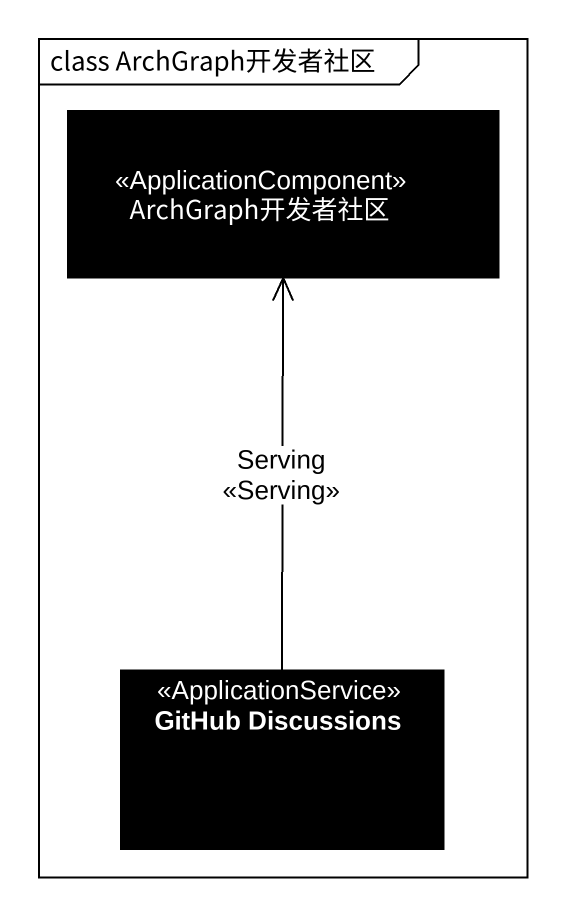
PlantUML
@startuml
mainframe class ArchGraph开发者社区
allowmixing
hide circle
hide empty members
component ArchGraph开发者社区 <<ApplicationComponent>> #000000
class "GitHub Discussions" as GitHub_Discussions <<ApplicationService>> #000000
GitHub_Discussions -up-> ArchGraph开发者社区 : Serving\n<<Serving>>
@enduml
